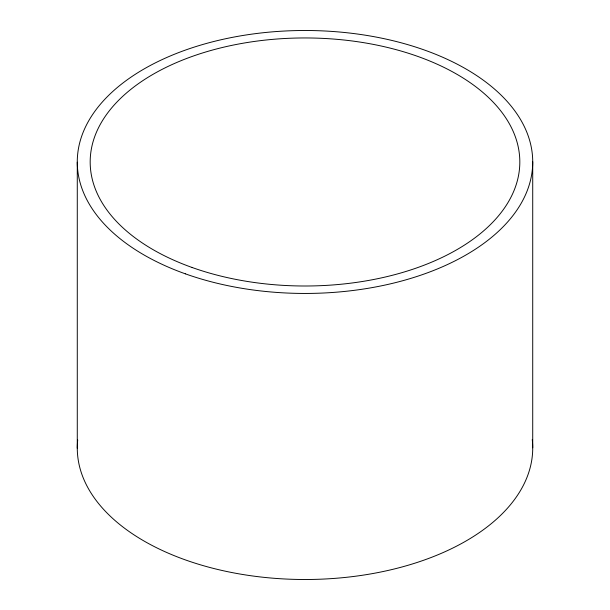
<?xml version="1.0" encoding="UTF-8"?>
<svg xmlns="http://www.w3.org/2000/svg" width="610" height="610" viewBox="0 0 610 610"><rect width="100%" height="100%" fill="white"/><g stroke="black" fill="none" stroke-linecap="round" stroke-linejoin="round"><path stroke-width="0.91" d="M532.721 161.749L532.721 447.801M77.279 162.199L77.279 448.251M532.248 439.551A227.721 131.47 0 0 1 305.389 579.5A227.721 131.47 0 0 1 77.706 439.993M192.112 267.493A214.811 124.021 0 0 0 519.72 165.661A214.811 124.021 0 0 0 203.168 52.773A214.811 124.021 0 0 0 192.112 267.493M185.333 273.829A227.721 131.47 0 0 0 532.621 165.882A227.721 131.47 0 0 0 197.053 46.207A227.721 131.47 0 0 0 185.333 273.829"/></g></svg>
